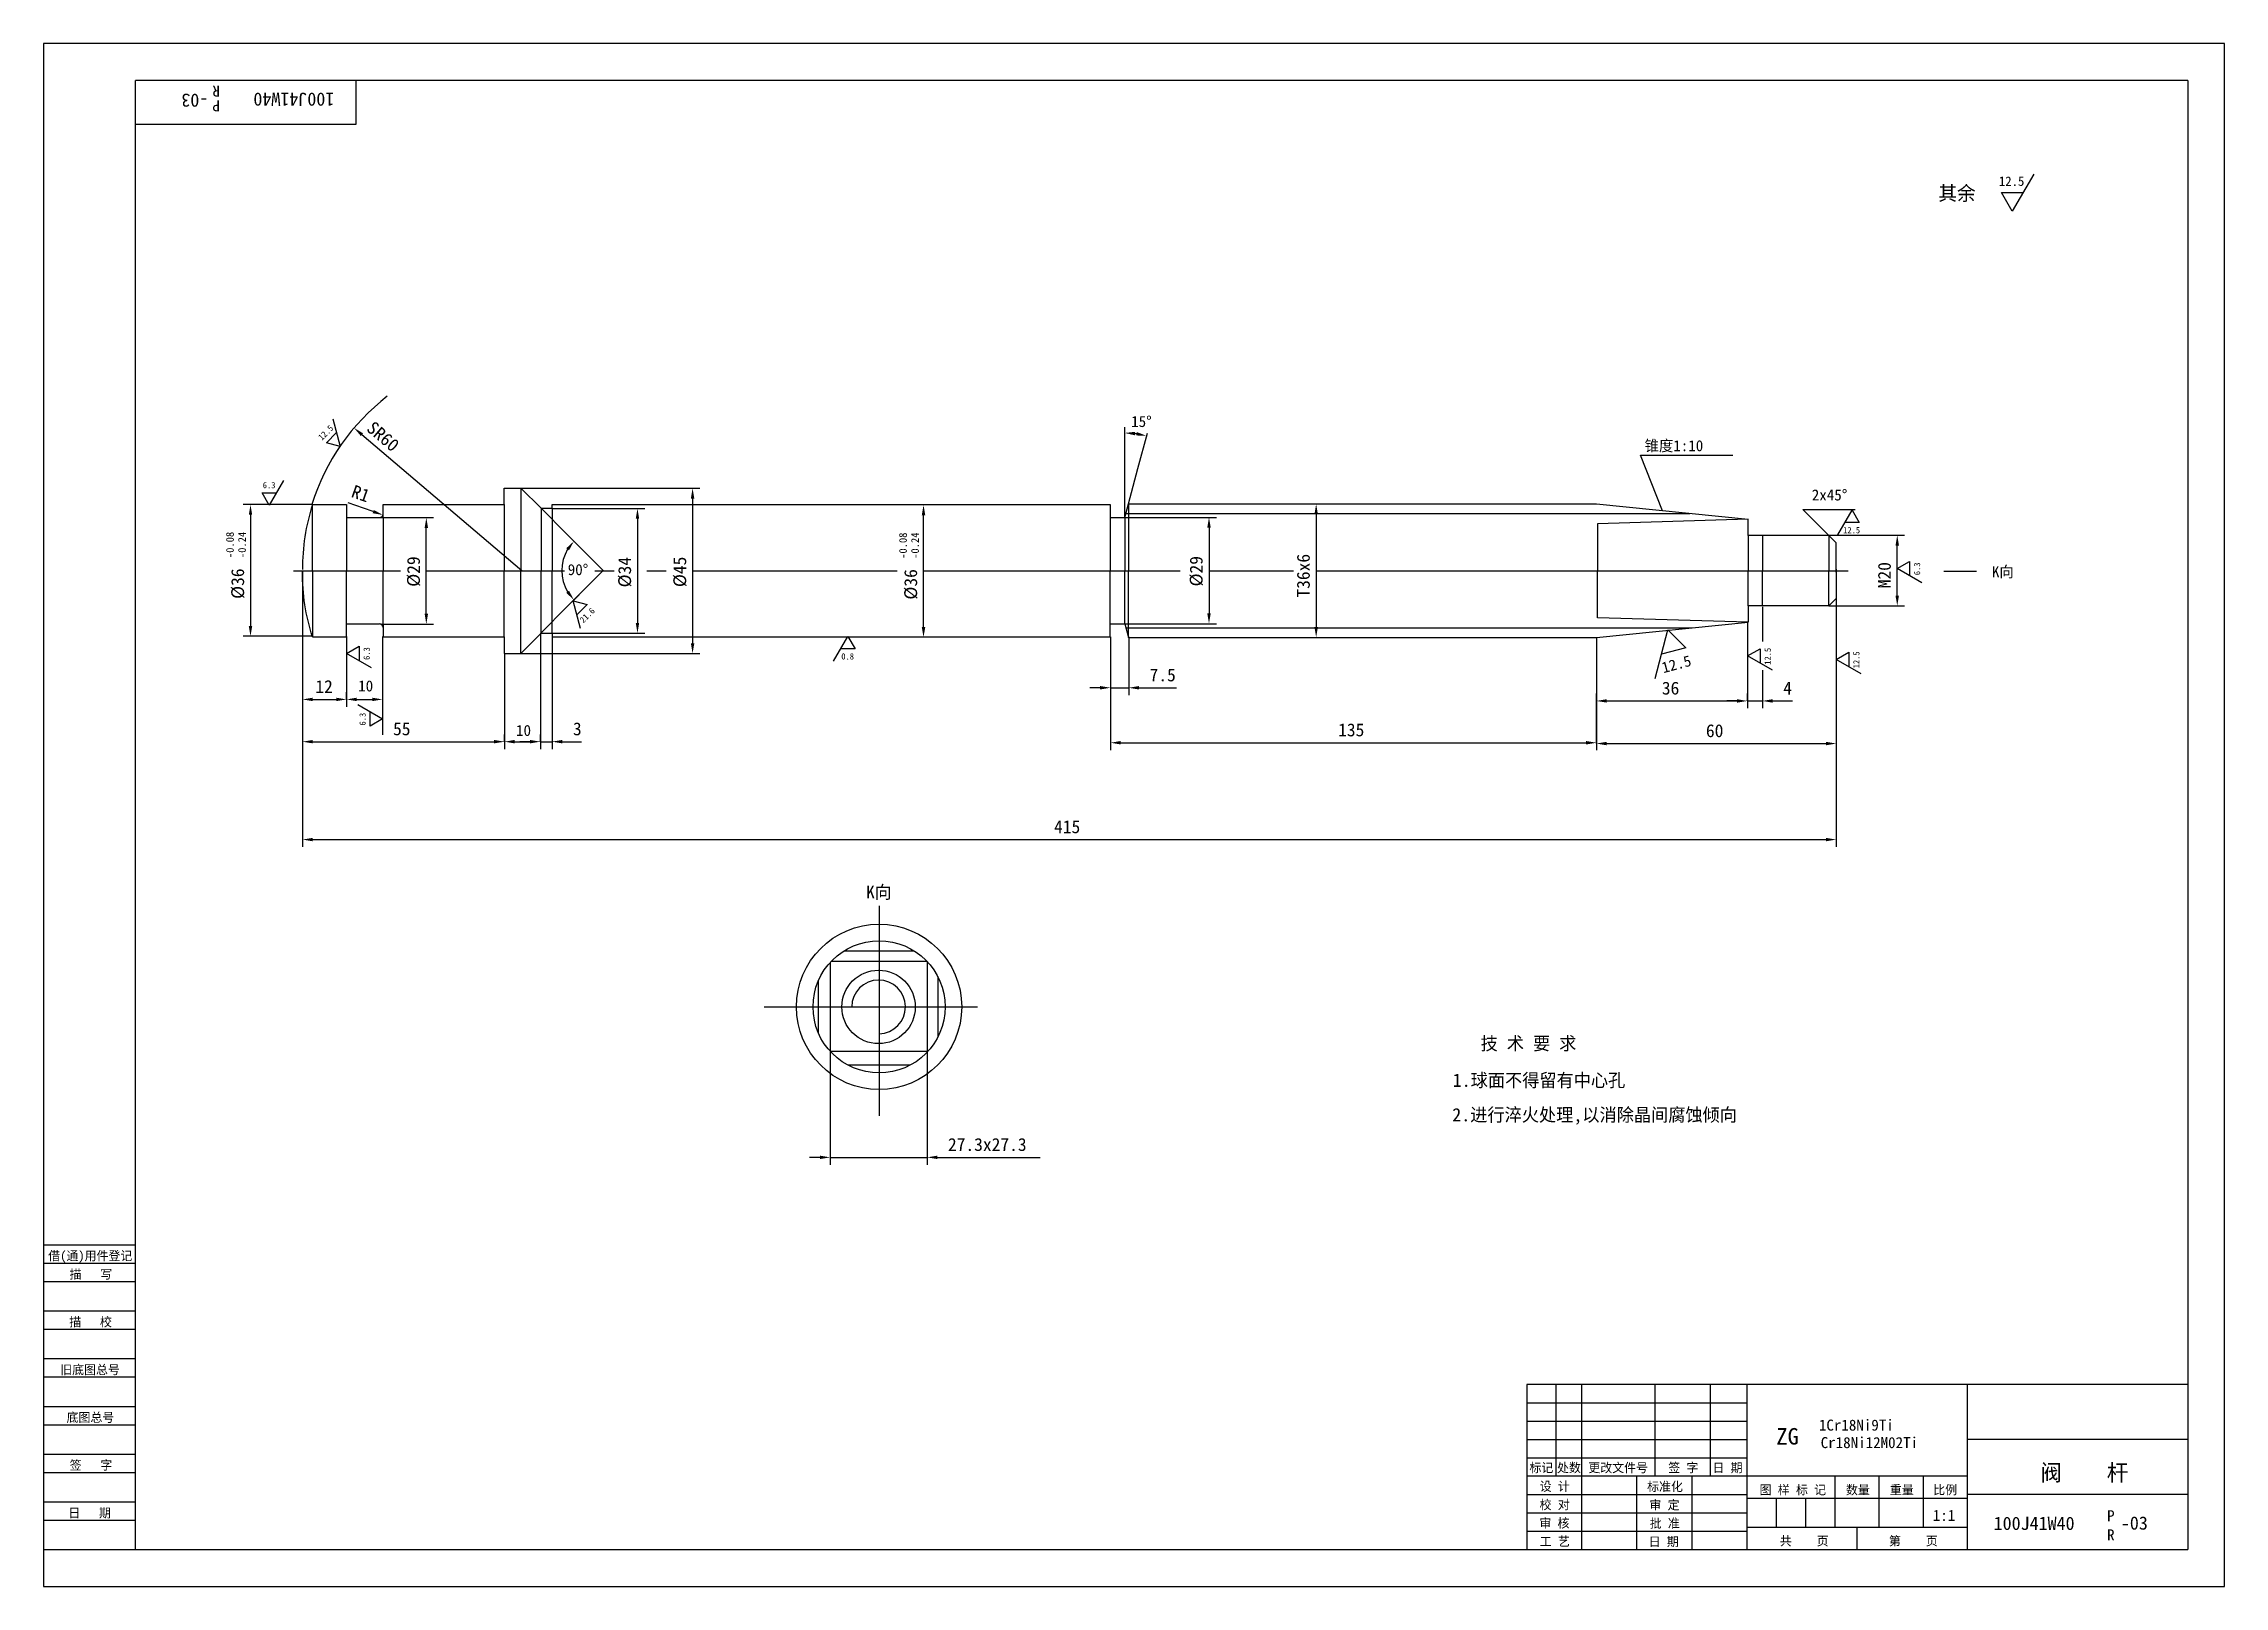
# Model space of a CAD drawing. Header units: metres. Extents: x 0 to 594, y 0 to 420.
import ezdxf

# ---------------------------------------------------------------- set-up
doc = ezdxf.new("R2010")
doc.units = ezdxf.units.M
for name, color, linetype in [('C', 6, 'Continuous'), ('D', 1, 'Continuous'), ('FL', 5, 'Continuous'), ('HA', 5, 'Continuous'), ('T', 7, 'Continuous'), ('TL', 4, 'Continuous')]:
    doc.layers.add(name, color=color, linetype=linetype)

# ---------------------------------------------------------------- blocks, each defined once
blk = doc.blocks.new('TUKUN2')
at = {"layer": 'FL'}
for p, q in [((594, 420), (0, 420)), ((0, 420), (0, 0)), ((594, 0), (594, 420)), ((0, 83), (25, 83)), ((0, 75), (25, 75)), ((0, 70), (25, 70)), ((0, 62), (25, 62)), ((0, 57), (25, 57)), ((412, 30), (412, 55)), ((419, 10), (419, 55)), ((439, 30), (439, 55)), ((454, 30), (454, 55)), ((0, 49), (25, 49)), ((404, 50), (464, 50)), ((0, 44), (25, 44)), ((404, 45), (464, 45)), ((0, 36), (25, 36)), ((404, 40), (464, 40)), ((0, 31), (25, 31)), ((404, 35), (464, 35)), ((449, 10), (449, 30)), ((404, 25), (464, 25)), ((0, 23), (25, 23)), ((0, 18), (25, 18)), ((404, 20), (464, 20)), ((404, 15), (464, 15)), ((0, 0), (594, 0))]:
    blk.add_line(p, q, dxfattribs=at)
at = {"layer": 'TL'}
for p, q in [((584, 410), (25, 410)), ((25, 10), (25, 410)), ((85, 410), (85, 398)), ((584, 410), (584, 10)), ((85, 398), (25, 398)), ((0, 93), (25, 93)), ((0, 88), (25, 88)), ((584, 55), (404, 55)), ((404, 55), (404, 10)), ((464, 10), (464, 55)), ((524, 10), (524, 55)), ((584, 40), (524, 40)), ((524, 30), (404, 30)), ((434, 10), (434, 30)), ((488, 16), (488, 30)), ((500, 16), (500, 30)), ((512, 16), (512, 30)), ((464, 24), (524, 24)), ((472, 16), (472, 24)), ((480, 16), (480, 24)), ((584, 25), (524, 25)), ((524, 16), (464, 16)), ((494, 10), (494, 16)), ((0, 10), (584, 10))]:
    blk.add_line(p, q, dxfattribs=at)
at = {"layer": 'T'}
for s, p in [('借(通)用件登记', (1.26, 88.76)), ('描   写', (7.09, 83.76)), ('描   校', (6.98, 70.76)), ('旧底图总号', (4.52, 57.76)), ('底图总号', (6.25, 44.76)), ('签   字', (7.1, 31.76)), ('标记', (404.71, 31.07)), ('处数', (412.22, 31.07)), ('更改文件号', (420.75, 31.07)), ('签 字', (442.53, 31.07)), ('日 期', (454.57, 31.07)), ('校 对', (407.48, 20.99)), ('设 计', (407.5, 25.99)), ('标准化', (436.77, 25.93)), ('审 定', (437.39, 20.93)), ('图 样 标 记', (467.4, 25.04)), ('数量', (490.92, 25.04)), ('重量', (502.88, 25.04)), ('比例', (514.7, 25.04)), ('日   期', (6.72, 18.76)), ('审 核', (407.41, 15.99)), ('批 准', (437.46, 15.93)), ('工 艺', (407.52, 10.99)), ('日 期', (437.18, 10.93)), ('共    页', (472.91, 11.13)), ('第    页', (502.62, 11.13))]:
    blk.add_text(s, height=2.5, dxfattribs=at).set_placement(p)

msp = doc.modelspace()

# ---------------------------------------------------------------- linework, layer by layer
at = {"layer": 'C'}
for p, q in [((68.05, 276.51), (97.19, 276.51)), ((104.24, 276.51), (141.86, 276.51)), ((150.18, 276.51), (155.43, 276.51)), ((164.29, 276.51), (169.53, 276.51)), ((176.77, 276.51), (232.47, 276.51)), ((239.67, 276.51), (309.54, 276.51)), ((317.43, 276.51), (340.41, 276.51)), ((346.62, 276.51), (456.82, 276.51)), ((456.82, 276.51), (491.48, 276.51)), ((227.57, 185.25), (227.57, 128.09)), ((227.57, 169.47), (227.57, 146.07)), ((196.25, 157.77), (254.41, 157.77)), ((215.87, 157.77), (239.27, 157.77))]:
    msp.add_line(p, q, dxfattribs=at)
at = {"layer": 'D'}
for p, q in [((542.08, 384.5), (536.22, 374.36)), ((536.22, 374.36), (533.3, 379.43)), ((533.3, 379.43), (539.15, 379.43)), ((78.76, 317.86), (80.78, 310.32)), ((294.48, 291.01), (294.48, 315.63)), ((77.01, 311.33), (79.77, 314.09)), ((80.78, 310.32), (77.01, 311.33)), ((86.69, 313.56), (130.3, 276.55)), ((298.05, 304.33), (300.64, 313.99)), ((295.46, 294.67), (298.05, 304.33)), ((440.97, 292.84), (434.98, 307.94)), ((434.98, 307.94), (460.08, 307.94)), ((61.47, 294.34), (59.52, 297.72)), ((59.52, 297.72), (63.42, 297.72)), ((65.37, 301.1), (61.47, 294.34)), ((129.93, 298.95), (178.77, 298.95)), ((73.36, 294.52), (54.35, 294.52)), ((56.35, 291.72), (56.35, 261.45)), ((87.14, 293.53), (82.97, 295)), ((89.78, 292.6), (87.14, 293.53)), ((135.48, 293.51), (142.55, 286.43)), ((138.43, 293.44), (163.76, 293.44)), ((176.77, 296.15), (176.77, 256.76)), ((239.67, 261.17), (239.67, 291.6)), ((294.65, 292.12), (448.43, 292.12)), ((346.62, 291.87), (346.62, 261.16)), ((486.26, 286.11), (479.19, 293.19)), ((479.19, 293.19), (493.41, 293.19)), ((488.69, 286.26), (492.59, 293.02)), ((492.59, 293.02), (494.54, 289.64)), ((91.4, 290.95), (106.24, 290.95)), ((104.24, 264.77), (104.24, 288.15)), ((142.55, 286.43), (149.62, 279.36)), ((161.76, 290.64), (161.76, 262.27)), ((294.47, 291.03), (319.43, 291.03)), ((317.43, 288.23), (317.43, 264.87)), ((486.26, 286.17), (506.89, 286.17)), ((494.54, 289.64), (490.64, 289.64)), ((149.62, 279.36), (152.44, 276.55)), ((504.89, 269.74), (504.89, 283.37)), ((70.51, 276.6), (70.51, 239.46)), ((142.55, 266.66), (149.62, 273.73)), ((149.62, 273.73), (152.44, 276.55)), ((504.83, 277.07), (508.21, 279.02)), ((511.59, 273.17), (504.83, 277.07)), ((508.21, 279.02), (508.21, 275.12)), ((142.55, 266.66), (145.86, 269.97)), ((146.28, 260.74), (144.26, 268.28)), ((144.26, 268.28), (148.03, 267.27)), ((488.26, 268.9), (488.26, 227.45)), ((91.77, 261.97), (106.24, 261.97)), ((135.48, 259.59), (142.55, 266.66)), ((148.03, 267.27), (145.27, 264.51)), ((294.47, 262.07), (319.43, 262.07)), ((464.07, 262.25), (464.07, 239.05)), ((468.15, 266.66), (468.15, 257.23)), ((486.26, 266.94), (506.89, 266.94)), ((73.36, 258.65), (54.35, 258.65)), ((82.51, 258.56), (82.51, 239.46)), ((82.53, 254), (85.91, 255.95)), ((85.91, 255.95), (85.91, 252.05)), ((92.31, 258.56), (92.31, 239.46)), ((135.32, 259.5), (135.32, 227.96)), ((138.43, 259.47), (163.76, 259.47)), ((138.48, 258.56), (138.48, 227.96)), ((215.15, 251.88), (219.06, 258.64)), ((219.06, 258.64), (221.01, 255.26)), ((290.57, 258.46), (290.57, 242.64)), ((294.65, 260.95), (448.95, 260.95)), ((295.55, 258.46), (295.55, 242.64)), ((422.96, 258.35), (422.96, 227.67)), ((438.92, 247.17), (442.45, 260.37)), ((447.28, 255.54), (440.69, 253.77)), ((442.45, 260.37), (447.28, 255.54)), ((89.29, 250.1), (82.53, 254)), ((125.52, 253.9), (125.52, 227.96)), ((129.93, 253.96), (178.77, 253.96)), ((221.01, 255.26), (217.1, 255.26)), ((464.14, 253.33), (467.52, 255.28)), ((470.9, 249.43), (464.14, 253.33)), ((467.52, 255.28), (467.52, 251.38)), ((488.29, 252.36), (491.67, 254.31)), ((495.05, 248.45), (488.29, 252.36)), ((491.67, 254.31), (491.67, 250.41)), ((287.77, 244.64), (284.97, 244.64)), ((290.57, 244.64), (295.55, 244.64)), ((298.35, 244.64), (301.15, 244.64)), ((301.15, 244.64), (308.57, 244.64)), ((468.15, 249.42), (468.15, 239.05)), ((70.51, 239.46), (70.51, 227.96)), ((73.31, 241.46), (79.71, 241.46)), ((82.51, 241.46), (82.51, 243.46)), ((85.31, 241.46), (89.51, 241.46)), ((85.57, 240.05), (92.33, 236.14)), ((88.95, 234.19), (88.95, 238.09)), ((92.31, 239.46), (92.31, 231.86)), ((290.57, 242.64), (290.57, 227.67)), ((422.97, 229.45), (422.97, 243.05)), ((425.77, 241.05), (461.27, 241.05)), ((461.27, 241.05), (458.47, 241.05)), ((464.07, 241.05), (464.07, 243.05)), ((464.07, 241.05), (468.15, 241.05)), ((470.95, 241.05), (473.75, 241.05)), ((473.75, 241.05), (476.34, 241.05)), ((92.33, 236.14), (88.95, 234.19)), ((125.52, 229.96), (125.52, 231.96)), ((135.32, 229.96), (135.32, 231.96)), ((70.51, 227.96), (70.51, 201.3)), ((73.31, 229.96), (122.72, 229.96)), ((128.32, 229.96), (132.52, 229.96)), ((132.52, 229.96), (129.72, 229.96)), ((135.32, 229.96), (138.48, 229.96)), ((141.28, 229.96), (144.08, 229.96)), ((144.08, 229.96), (146.51, 229.96)), ((293.37, 229.67), (420.16, 229.67)), ((422.97, 229.45), (422.97, 231.45)), ((425.77, 229.45), (485.46, 229.45)), ((488.26, 227.45), (488.26, 201.3)), ((73.31, 203.3), (485.46, 203.3)), ((214.23, 145.62), (214.23, 114.79)), ((240.63, 145.62), (240.63, 114.79)), ((211.43, 116.79), (208.63, 116.79)), ((214.23, 116.79), (240.63, 116.79)), ((243.43, 116.79), (246.23, 116.79)), ((246.23, 116.79), (271.48, 116.79))]:
    msp.add_line(p, q, dxfattribs=at)
for centre, radius, start, end in [((130.3, 276.55), 60, 127.71, 162.57), ((294.48, 291.01), 23, 81.98, 83.02), ((152.44, 276.55), 11.3, 149.23, 210.77)]:
    msp.add_arc(centre, radius, start, end, dxfattribs=at)
for points in [[(86.39, 313.2), (86.99, 313.91), (84.56, 315.37)], [(297.25, 313.37), (297.3, 314.31), (294.48, 314.01)], [(297.78, 314.24), (297.6, 313.33), (300.44, 313.23)], [(176.3, 296.15), (177.24, 296.15), (176.77, 298.95)], [(55.89, 291.72), (56.82, 291.72), (56.35, 294.52)], [(89.63, 292.16), (89.94, 293.04), (92.42, 291.68)], [(161.29, 290.64), (162.22, 290.64), (161.76, 293.44)], [(239.2, 291.6), (240.14, 291.6), (239.67, 294.4)], [(346.15, 291.87), (347.08, 291.87), (346.62, 294.67)], [(103.78, 288.15), (104.71, 288.15), (104.24, 290.95)], [(316.96, 288.23), (317.9, 288.23), (317.43, 291.03)], [(504.42, 283.37), (505.36, 283.37), (504.89, 286.17)], [(142.36, 282.61), (143.1, 282.04), (144.45, 284.54)], [(143.1, 271.05), (142.36, 270.48), (144.45, 268.55)], [(504.42, 269.74), (505.36, 269.74), (504.89, 266.94)], [(55.89, 261.45), (56.82, 261.45), (56.35, 258.65)], [(103.78, 264.77), (104.71, 264.77), (104.24, 261.97)], [(161.29, 262.27), (162.22, 262.27), (161.76, 259.47)], [(316.96, 264.87), (317.9, 264.87), (317.43, 262.07)], [(176.3, 256.76), (177.24, 256.76), (176.77, 253.96)], [(239.2, 261.17), (240.14, 261.17), (239.67, 258.37)], [(346.15, 261.16), (347.08, 261.16), (346.62, 258.36)], [(287.77, 245.11), (287.77, 244.17), (290.57, 244.64)], [(298.35, 245.11), (298.35, 244.17), (295.55, 244.64)], [(73.31, 241.93), (73.31, 241), (70.51, 241.46)], [(79.71, 241.93), (79.71, 241), (82.51, 241.46)], [(85.31, 241.93), (85.31, 241), (82.51, 241.46)], [(89.51, 241.93), (89.51, 241), (92.31, 241.46)], [(425.77, 241.52), (425.77, 240.59), (422.97, 241.05)], [(461.27, 241.52), (461.27, 240.59), (464.07, 241.05)], [(461.27, 241.52), (461.27, 240.59), (464.07, 241.05)], [(470.95, 241.52), (470.95, 240.59), (468.15, 241.05)], [(73.31, 230.43), (73.31, 229.5), (70.51, 229.96)], [(122.72, 230.43), (122.72, 229.5), (125.52, 229.96)], [(128.32, 230.43), (128.32, 229.5), (125.52, 229.96)], [(132.52, 230.43), (132.52, 229.5), (135.32, 229.96)], [(132.52, 230.43), (132.52, 229.5), (135.32, 229.96)], [(141.28, 230.43), (141.28, 229.5), (138.48, 229.96)], [(293.37, 230.14), (293.37, 229.2), (290.57, 229.67)], [(420.16, 230.14), (420.16, 229.2), (422.96, 229.67)], [(425.77, 229.92), (425.77, 228.98), (422.97, 229.45)], [(485.46, 229.92), (485.46, 228.98), (488.26, 229.45)], [(73.31, 203.77), (73.31, 202.84), (70.51, 203.3)], [(485.46, 203.77), (485.46, 202.84), (488.26, 203.3)], [(211.43, 117.26), (211.43, 116.33), (214.23, 116.79)], [(243.43, 117.26), (243.43, 116.33), (240.63, 116.79)]]:
    msp.add_solid(points, dxfattribs=at)
at = {"layer": 'HA'}
msp.add_arc((227.43, 157.75), 7.31, 271.07, 179.8, dxfattribs=at)
at = {"layer": 'TL'}
for p, q in [((125.48, 294.51), (125.48, 299.01)), ((125.48, 299.01), (125.48, 299.01)), ((125.48, 299.01), (129.98, 299.01)), ((129.98, 299.01), (135.48, 293.51)), ((129.98, 299.01), (129.98, 276.56)), ((73.24, 276.51), (73.24, 294.51)), ((73.24, 294.51), (82.48, 294.51)), ((82.48, 294.51), (82.48, 291.01)), ((92.48, 292.01), (92.48, 294.51)), ((92.48, 294.51), (125.48, 294.51)), ((92.48, 291.01), (92.48, 292.01)), ((125.48, 294.51), (125.48, 276.56)), ((135.48, 293.51), (138.48, 293.51)), ((135.48, 293.51), (135.48, 276.56)), ((138.48, 293.51), (138.48, 294.51)), ((138.48, 294.51), (290.48, 294.51)), ((138.48, 293.51), (138.48, 276.56)), ((290.48, 294.51), (290.48, 291.01)), ((294.48, 291.01), (295.46, 294.67)), ((295.46, 294.67), (422.96, 294.67)), ((295.46, 294.67), (295.46, 276.42)), ((422.96, 294.67), (464.26, 290.54)), ((82.48, 291.01), (91.48, 291.01)), ((82.48, 291.01), (82.48, 276.56)), ((92.48, 291.01), (92.48, 276.56)), ((290.48, 291.01), (294.48, 291.01)), ((290.48, 291.01), (290.48, 276.42)), ((294.48, 291.01), (294.48, 276.42)), ((464.26, 290.54), (423.29, 289.3)), ((423.29, 289.3), (423.29, 276.57)), ((464.26, 288.78), (464.26, 290.54)), ((464.26, 286.11), (464.26, 288.78)), ((468.26, 286.11), (464.26, 286.11)), ((464.26, 286.11), (464.26, 276.57)), ((468.22, 286.18), (468.22, 276.57)), ((486.26, 286.11), (468.26, 286.11)), ((488.26, 284.12), (486.26, 286.11)), ((486.26, 286.11), (486.26, 276.57)), ((488.26, 276.12), (488.26, 284.12)), ((73.24, 276.51), (73.24, 258.51)), ((82.48, 262.01), (82.48, 276.46)), ((92.48, 262.01), (92.48, 276.46)), ((125.48, 258.51), (125.48, 276.46)), ((129.98, 254.01), (129.98, 276.46)), ((135.48, 259.51), (135.48, 276.46)), ((138.48, 259.51), (138.48, 276.46)), ((290.48, 262.01), (290.48, 276.6)), ((294.48, 262.01), (294.48, 276.6)), ((295.46, 258.35), (295.46, 276.6)), ((423.29, 263.71), (423.29, 276.44)), ((464.26, 266.9), (464.26, 276.44)), ((468.22, 266.83), (468.22, 276.44)), ((486.26, 266.9), (486.26, 276.44)), ((488.26, 276.9), (488.26, 268.9)), ((517.62, 276.38), (526.5, 276.38)), ((488.26, 268.9), (486.26, 266.9)), ((82.48, 262.01), (91.48, 262.01)), ((82.48, 258.51), (82.48, 262.01)), ((92.48, 262.01), (92.48, 261.01)), ((290.48, 262.01), (294.48, 262.01)), ((290.48, 258.51), (290.48, 262.01)), ((294.48, 262.01), (295.46, 258.35)), ((422.96, 258.35), (464.26, 262.48)), ((464.26, 262.48), (423.29, 263.71)), ((464.26, 266.9), (464.26, 264.23)), ((468.26, 266.9), (464.26, 266.9)), ((464.26, 264.23), (464.26, 262.48)), ((486.26, 266.9), (468.26, 266.9)), ((73.24, 258.51), (82.48, 258.51)), ((92.48, 261.01), (92.48, 258.51)), ((92.48, 258.51), (125.48, 258.51)), ((125.48, 258.51), (125.48, 254.01)), ((129.98, 254.01), (135.48, 259.51)), ((135.48, 259.51), (138.48, 259.51)), ((138.48, 259.51), (138.48, 258.51)), ((138.48, 258.51), (290.48, 258.51)), ((295.46, 258.35), (422.96, 258.35)), ((125.48, 254.01), (129.98, 254.01)), ((125.48, 254.01), (125.48, 254.01)), ((217.99, 173.01), (237.14, 173.01)), ((214.23, 169.86), (214.23, 145.68)), ((240.63, 170.16), (214.53, 170.16)), ((240.63, 170.16), (240.63, 145.39)), ((211.01, 164.84), (211.01, 150.71)), ((243.56, 166.04), (243.56, 149.51)), ((214.23, 145.68), (240.63, 145.68)), ((236.02, 141.88), (219.12, 141.88))]:
    msp.add_line(p, q, dxfattribs=at)
for points in [[(73.24, 294.51, 0.08), (70.51, 276.81, 0.08)], [(73.24, 258.51, -0.08), (70.51, 276.2, -0.08)]]:
    msp.add_lwpolyline(points, format="xyb", dxfattribs=at)
for centre, radius in [((227.57, 157.77), 22.5), ((227.57, 157.77), 18), ((227.43, 157.75), 10)]:
    msp.add_circle(centre, radius, dxfattribs=at)
for centre, start, end in [((91.48, 292.01), 270, 0), ((91.48, 261.01), 0, 90)]:
    msp.add_arc(centre, 1, start, end, dxfattribs=at)

# ---------------------------------------------------------------- block references
at = {"layer": 'D'}
msp.add_blockref('TUKUN2', (0, 0), dxfattribs=at)

# ---------------------------------------------------------------- texts
for s, height, rotation, p in [('-03', 3.6, 180, (44.86, 406.34)), ('R', 3, 180, (48.02, 408.57)), ('P', 3, 180, (48.02, 404.56)), ('100J41W40', 3.6, 180, (79.18, 406.62)), ('12.5', 1.7, 45, (75.8, 311.86)), ('SR60', 3.5, 319.68, (87.71, 314.81)), ('R1', 3.5, 340.64, (83.55, 296.65)), ('-0.08', 2.1, 90, (51.8, 279.95)), ('-0.24', 2.1, 90, (55.09, 279.95)), ('-0.08', 2.1, 90, (235.12, 279.75)), ('-0.24', 2.1, 90, (238.41, 279.75)), ('%%c29', 3.5, 90, (102.49, 272.13)), ('%%C34', 3.5, 90, (160.01, 271.96)), ('%%C45', 3.5, 90, (175.02, 272.04)), ('%%c29', 3.5, 90, (315.68, 272.22)), ('T36x6', 3.5, 90, (344.87, 269.18)), ('%%C36', 3.5, 90, (54.6, 268.83)), ('%%C36', 3.5, 90, (237.92, 268.64)), ('M20', 3.5, 90, (503.14, 271.72)), ('6.3', 1.7, 90, (511.14, 275.29)), ('21.6', 1.7, 45, (147.04, 262.13)), ('6.3', 1.7, 90, (88.84, 252.22)), ('12.5', 2.98, 15, (441.21, 248.6)), ('12.5', 1.7, 90, (470.45, 250.9)), ('12.5', 1.7, 90, (494.6, 249.93)), ('6.3', 1.7, 90, (87.72, 234.36))]:
    msp.add_text(s, height=height, rotation=rotation, dxfattribs=at).set_placement(p)
for s, height, p in [('其余', 3.9, (516.09, 377.32)), ('12.5', 2.55, (532.58, 381.28)), ('15%%d', 3, (296.23, 315.63)), ('锥度1:10', 3, (436.09, 309.04)), ('6.3', 1.7, (59.69, 298.95)), ('2x45%%d', 3, (481.62, 295.63)), ('12.5', 1.7, (490.16, 286.71)), ('90%%d', 3, (142.76, 275.3)), ('K向', 3, (530.68, 274.74)), ('0.8', 1.7, (217.27, 252.33)), ('7.5', 3.5, (301.24, 246.39)), ('12', 3.5, (74.01, 243.21)), ('10', 3, (85.68, 243.64)), ('36', 3.5, (440.77, 242.8)), ('4', 3.5, (473.84, 242.8)), ('55', 3.5, (95.18, 231.71)), ('10', 3, (128.68, 231.52)), ('3', 3.5, (144.17, 231.71)), ('135', 3.5, (352.6, 231.42)), ('60', 3.5, (452.78, 231.2)), ('415', 3.5, (275.22, 205.05)), ('K向', 3.5, (224.01, 187.27)), ('技 术 要 求', 3.6, (391.42, 146.02)), ('1.球面不得留有中心孔', 3.6, (383.8, 135.99)), ('2.进行淬火处理,以消除晶间腐蚀倾向', 3.6, (383.69, 126.59)), ('27.3x27.3', 3.5, (246.32, 118.54)), ('ZG', 4.5, (471.96, 38.6)), ('1Cr18Ni9Ti', 3, (483.55, 42.4)), ('Cr18Ni12M02Ti', 3, (484.04, 37.64)), ('阀    杆', 4.5, (543.88, 28.73)), ('1:1', 3, (514.57, 17.83)), ('100J41W40', 3.6, (531.15, 15.36)), ('P', 3, (562.05, 17.73)), ('-03', 3.6, (565.8, 15.44)), ('R', 3, (562.05, 12.52))]:
    msp.add_text(s, height=height, dxfattribs=at).set_placement(p)

doc.saveas('drawing.dxf')
